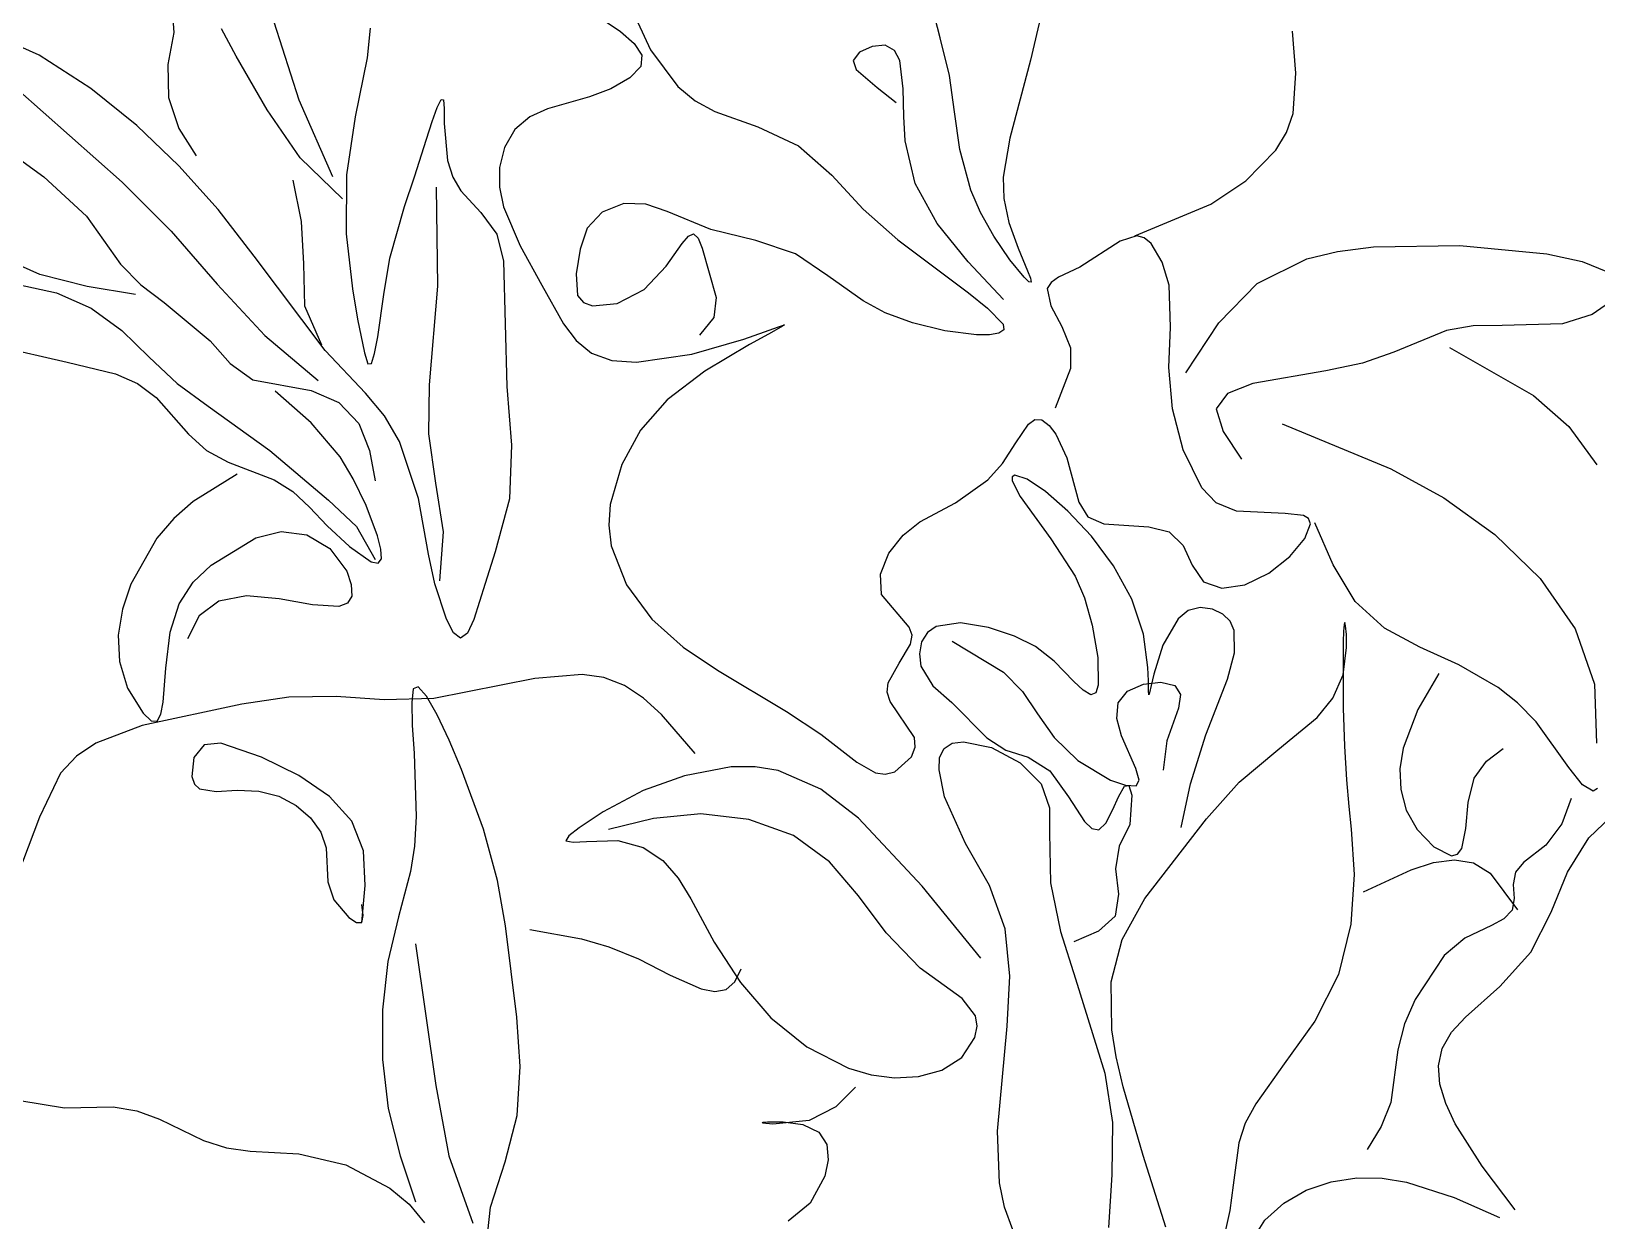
# Model space of a CAD drawing. Extents: x 1292 to 1769, y 219 to 688.
# Drawn here: x 1404.6 to 1512, y 467.3 to 549 of the extents above; entities that cross this region are included whole.
import ezdxf

# ---------------------------------------------------------------- set-up
doc = ezdxf.new("R2010")
doc.units = 0
doc.header["$LTSCALE"] = 0.9
doc.header["$MEASUREMENT"] = 0
doc.layers.add('3', color=3, linetype='CONTINUOUS')

msp = doc.modelspace()

# ---------------------------------------------------------------- linework, layer by layer
at = {"layer": '3'}
for p, q in [((1466.97, 548.51), (1465.59, 554.02)), ((1474.48, 552.59), (1473.18, 546.99)), ((1442.27, 550.8), (1445.03, 548.94)), ((1421.23, 549.62), (1422.95, 544.26)), ((1445.03, 548.94), (1445.98, 548.12)), ((1445.98, 548.12), (1446.49, 547.33)), ((1467.61, 545.94), (1466.97, 548.51)), ((1491.39, 546.08), (1491.16, 548.97)), ((1446.49, 547.33), (1446.42, 546.55)), ((1473.18, 546.99), (1471.75, 541.63)), ((1446.42, 546.55), (1445.67, 545.76)), ((1467.96, 543.43), (1467.61, 545.94)), ((1491.21, 543.32), (1491.39, 546.08)), ((1444.38, 545.02), (1442.9, 544.46)), ((1445.67, 545.76), (1444.38, 545.02)), ((1422.95, 544.26), (1425.26, 539)), ((1442.9, 544.46), (1440.03, 543.65)), ((1438.8, 543.09), (1437.79, 542.22)), ((1440.03, 543.65), (1438.8, 543.09)), ((1468.32, 540.84), (1467.96, 543.43)), ((1490.74, 542.02), (1491.21, 543.32)), ((1437.79, 542.22), (1437.08, 540.99)), ((1471.75, 541.63), (1471.29, 538.96)), ((1490.01, 540.81), (1490.74, 542.02)), ((1437.08, 540.99), (1436.73, 539.62)), ((1469.09, 538.05), (1468.32, 540.84)), ((1487.97, 538.7), (1490.01, 540.81)), ((1436.73, 539.62), (1436.72, 538.26)), ((1471.29, 538.96), (1471.34, 537.49)), ((1485.56, 537.09), (1487.97, 538.7)), ((1436.72, 538.26), (1437, 536.92)), ((1469.75, 536.53), (1469.09, 538.05)), ((1471.34, 537.49), (1471.68, 535.85)), ((1437, 536.92), (1438.15, 534.24)), ((1470.67, 534.91), (1469.75, 536.53)), ((1480.33, 534.92), (1485.56, 537.09)), ((1471.68, 535.85), (1472.32, 534.07)), ((1438.15, 534.24), (1439.64, 531.54)), ((1471.77, 533.29), (1470.67, 534.91)), ((1472.32, 534.07), (1472.97, 532.53)), ((1479.33, 534.55), (1476.56, 532.78)), ((1480.48, 534.93), (1479.33, 534.55)), ((1480.99, 534.78), (1480.48, 534.93)), ((1481.45, 534.4), (1480.99, 534.78)), ((1482.22, 533.12), (1481.45, 534.4)), ((1472.75, 532.08), (1471.77, 533.29)), ((1482.7, 531.54), (1482.22, 533.12)), ((1473.07, 531.78), (1472.75, 532.08)), ((1472.97, 532.53), (1473.17, 532.01)), ((1473.17, 532.01), (1473.22, 531.74)), ((1475.11, 532.09), (1474.59, 531.73)), ((1476.56, 532.78), (1475.11, 532.09)), ((1403.68, 531.58), (1406.31, 531.02)), ((1406.31, 531.02), (1408.7, 529.96)), ((1439.64, 531.54), (1441.12, 528.88)), ((1473.22, 531.74), (1473.07, 531.78)), ((1474.59, 531.73), (1474.32, 531.3)), ((1474.32, 531.3), (1474.57, 530.13)), ((1482.79, 528.66), (1482.7, 531.54)), ((1408.7, 529.96), (1410.8, 528.42)), ((1474.57, 530.13), (1475.32, 528.71)), ((1441.12, 528.88), (1441.98, 527.75)), ((1454.91, 528.33), (1455.87, 528.69)), ((1455.87, 528.69), (1456.3, 528.82)), ((1456.3, 528.82), (1456.05, 528.65)), ((1475.32, 528.71), (1475.92, 527.23)), ((1410.8, 528.42), (1412.69, 526.59)), ((1441.98, 527.75), (1443.05, 526.88)), ((1449.94, 526.8), (1453.51, 527.84)), ((1453.51, 527.84), (1454.91, 528.33)), ((1455.19, 528.18), (1453.9, 527.47)), ((1456.05, 528.65), (1455.19, 528.18)), ((1482.68, 525.9), (1482.79, 528.66)), ((1412.69, 526.59), (1414.6, 524.79)), ((1443.05, 526.88), (1444.44, 526.38)), ((1446.13, 526.26), (1449.94, 526.8)), ((1453.9, 527.47), (1450.82, 525.64)), ((1475.92, 527.23), (1475.93, 525.81)), ((1444.44, 526.38), (1446.13, 526.26)), ((1450.82, 525.64), (1448.24, 523.68)), ((1475.93, 525.81), (1474.86, 523.09)), ((1482.93, 523.06), (1482.68, 525.9)), ((1414.6, 524.79), (1416.72, 523.23)), ((1448.24, 523.68), (1446.41, 521.6)), ((1416.72, 523.23), (1420.96, 520.19)), ((1473.03, 522), (1473.48, 522.32)), ((1473.48, 522.32), (1473.96, 522.29)), ((1473.96, 522.29), (1474.45, 521.92)), ((1483.65, 520.25), (1482.93, 523.06)), ((1446.41, 521.6), (1445.12, 519.23)), ((1472.16, 520.72), (1473.03, 522)), ((1474.45, 521.92), (1474.91, 521.31)), ((1474.91, 521.31), (1475.67, 519.7)), ((1420.96, 520.19), (1424.99, 516.79)), ((1471.26, 519.3), (1472.16, 520.72)), ((1484.93, 517.62), (1483.65, 520.25)), ((1445.12, 519.23), (1444.32, 516.48)), ((1470.26, 518.18), (1471.26, 519.3)), ((1475.67, 519.7), (1476.5, 516.65)), ((1418.73, 518.57), (1415.71, 516.69)), ((1468.03, 516.61), (1470.26, 518.18)), ((1485.93, 516.6), (1484.93, 517.62)), ((1415.71, 516.69), (1414.38, 515.52)), ((1424.99, 516.79), (1426.9, 514.97)), ((1444.32, 516.48), (1444.23, 515.06)), ((1465.58, 515.29), (1468.03, 516.61)), ((1476.5, 516.65), (1477.12, 515.63)), ((1487.32, 516.02), (1485.93, 516.6)), ((1490.67, 515.87), (1487.32, 516.02)), ((1491.91, 515.73), (1490.67, 515.87)), ((1414.38, 515.52), (1413.21, 514.17)), ((1426.9, 514.97), (1428.2, 512.71)), ((1444.23, 515.06), (1444.4, 513.65)), ((1464.43, 514.38), (1465.58, 515.29)), ((1477.12, 515.63), (1478.22, 515.15)), ((1478.22, 515.15), (1481.3, 514.96)), ((1481.3, 514.96), (1482.7, 514.61)), ((1492.27, 515.52), (1491.91, 515.73)), ((1492.01, 514.15), (1492.39, 515.17)), ((1492.39, 515.17), (1492.27, 515.52)), ((1413.21, 514.17), (1411.43, 511.03)), ((1416.93, 512.32), (1420.01, 514.19)), ((1420.01, 514.19), (1421.74, 514.63)), ((1421.74, 514.63), (1423.5, 514.4)), ((1423.5, 514.4), (1425.08, 513.47)), ((1444.4, 513.65), (1445.45, 510.97)), ((1463.46, 513.14), (1464.43, 514.38)), ((1482.7, 514.61), (1483.65, 513.67)), ((1483.65, 513.67), (1484.27, 512.32)), ((1490.98, 512.93), (1492.01, 514.15)), ((1425.08, 513.47), (1426.24, 511.91)), ((1462.88, 511.71), (1463.46, 513.14)), ((1489.53, 511.78), (1490.98, 512.93)), ((1415.69, 511.16), (1416.93, 512.32)), ((1426.24, 511.91), (1426.55, 510.99)), ((1462.96, 510.31), (1462.88, 511.71)), ((1484.27, 512.32), (1485.05, 511.19)), ((1487.9, 510.97), (1489.53, 511.78)), ((1411.43, 511.03), (1410.85, 509.31)), ((1414.73, 509.68), (1415.69, 511.16)), ((1426.55, 510.99), (1426.59, 510.2)), ((1445.45, 510.97), (1447.19, 508.62)), ((1485.05, 511.19), (1486.32, 510.75)), ((1486.32, 510.75), (1487.9, 510.97)), ((1414.11, 507.73), (1414.73, 509.68)), ((1417.47, 509.85), (1416.11, 508.85)), ((1419.35, 510.23), (1417.47, 509.85)), ((1421.61, 510.02), (1419.35, 510.23)), ((1423.89, 509.6), (1421.61, 510.02)), ((1425.71, 509.49), (1423.89, 509.6)), ((1426.3, 509.71), (1425.71, 509.49)), ((1426.59, 510.2), (1426.3, 509.71)), ((1464.86, 508.07), (1462.96, 510.31)), ((1410.85, 509.31), (1410.56, 507.53)), ((1416.11, 508.85), (1415.3, 507.27)), ((1447.19, 508.62), (1449.34, 506.7)), ((1410.56, 507.53), (1410.65, 505.71)), ((1413.83, 505.26), (1414.11, 507.73)), ((1465.05, 507.51), (1464.86, 508.07)), ((1464.94, 506.9), (1465.05, 507.51)), ((1449.34, 506.7), (1451.7, 505.11)), ((1464.16, 505.59), (1464.94, 506.9)), ((1410.65, 505.71), (1411.2, 503.89)), ((1413.65, 502.93), (1413.83, 505.26)), ((1451.7, 505.11), (1456.43, 502.29)), ((1463.41, 504.25), (1464.16, 505.59)), ((1431.14, 503.98), (1430.81, 503.83)), ((1431.71, 503.33), (1431.14, 503.98)), ((1439.15, 504.55), (1432.22, 503.17)), ((1442.4, 504.82), (1439.15, 504.55)), ((1443.9, 504.61), (1442.4, 504.82)), ((1445.31, 504.07), (1443.9, 504.61)), ((1446.61, 503.2), (1445.31, 504.07)), ((1463.33, 503.6), (1463.41, 504.25)), ((1501.2, 504.89), (1499.76, 502.41)), ((1411.2, 503.89), (1412.26, 502.16)), ((1413.49, 502.09), (1413.65, 502.93)), ((1422.27, 503.27), (1419.03, 502.79)), ((1425.51, 503.3), (1422.27, 503.27)), ((1428.81, 503.08), (1425.51, 503.3)), ((1432.22, 503.17), (1428.81, 503.08)), ((1430.81, 503.83), (1430.7, 502.89)), ((1432.44, 502.05), (1431.71, 503.33)), ((1447.84, 502.07), (1446.61, 503.2)), ((1463.54, 502.97), (1463.33, 503.6)), ((1465.22, 500.5), (1463.54, 502.97)), ((1419.03, 502.79), (1412.2, 501.31)), ((1412.26, 502.16), (1412.82, 501.63)), ((1413.23, 501.62), (1413.49, 502.09)), ((1430.7, 502.89), (1430.74, 501.35)), ((1433.27, 500.32), (1432.44, 502.05)), ((1450.17, 499.41), (1447.84, 502.07)), ((1456.43, 502.29), (1458.79, 500.72)), ((1499.76, 502.41), (1498.75, 499.77)), ((1412.2, 501.31), (1409.01, 500.11)), ((1412.82, 501.63), (1413.23, 501.62)), ((1430.74, 501.35), (1430.86, 499.41)), ((1409.01, 500.11), (1407.68, 499.21)), ((1416.46, 499.99), (1415.74, 499.13)), ((1417.59, 500.1), (1416.46, 499.99)), ((1420.38, 499.15), (1417.59, 500.1)), ((1434.12, 498.31), (1433.27, 500.32)), ((1458.79, 500.72), (1461.25, 498.81)), ((1465, 499.16), (1465.27, 499.83)), ((1465.27, 499.83), (1465.22, 500.5)), ((1498.75, 499.77), (1498.54, 498.35)), ((1504.48, 498.88), (1505.62, 499.74)), ((1407.68, 499.21), (1406.6, 498.04)), ((1415.74, 499.13), (1415.6, 497.83)), ((1422.95, 497.89), (1420.38, 499.15)), ((1430.86, 499.41), (1431.01, 495.07)), ((1461.25, 498.81), (1462.53, 498.08)), ((1463.86, 498.14), (1465, 499.16)), ((1503.63, 497.71), (1504.48, 498.88)), ((1406.6, 498.04), (1405.15, 495.04)), ((1415.6, 497.83), (1415.78, 497.3)), ((1425.06, 496.45), (1422.95, 497.89)), ((1435.62, 494.21), (1434.12, 498.31)), ((1449.42, 497.87), (1446.6, 496.87)), ((1452.63, 498.48), (1449.42, 497.87)), ((1454.27, 498.49), (1452.63, 498.48)), ((1455.85, 498.24), (1454.27, 498.49)), ((1458.78, 496.94), (1455.85, 498.24)), ((1462.53, 498.08), (1463.19, 497.98)), ((1463.19, 497.98), (1463.86, 498.14)), ((1498.54, 498.35), (1498.6, 496.92)), ((1503.23, 496.04), (1503.63, 497.71)), ((1415.78, 497.3), (1416.14, 496.98)), ((1416.14, 496.98), (1417.27, 496.8)), ((1417.27, 496.8), (1418.72, 496.88)), ((1418.72, 496.88), (1420.21, 496.82)), ((1420.21, 496.82), (1421.58, 496.46)), ((1421.58, 496.46), (1422.78, 495.83)), ((1426.58, 494.75), (1425.06, 496.45)), ((1446.6, 496.87), (1443.84, 495.39)), ((1461.37, 494.97), (1458.78, 496.94)), ((1498.6, 496.92), (1498.97, 495.51)), ((1422.78, 495.83), (1423.76, 494.99)), ((1443.84, 495.39), (1442.19, 494.3)), ((1498.97, 495.51), (1499.72, 494.18)), ((1503.05, 494.26), (1503.23, 496.04)), ((1405.15, 495.04), (1403.98, 491.94)), ((1423.76, 494.99), (1424.46, 494)), ((1427.39, 492.72), (1426.58, 494.75)), ((1431.01, 495.07), (1430.9, 493.05)), ((1442.19, 494.3), (1441.48, 493.75)), ((1447.31, 494.94), (1444.22, 494.19)), ((1450.55, 495.25), (1447.31, 494.94)), ((1453.85, 494.86), (1450.55, 495.25)), ((1456.9, 493.77), (1453.85, 494.86)), ((1465.73, 490.3), (1461.37, 494.97)), ((1424.46, 494), (1424.83, 492.92)), ((1436.58, 490.69), (1435.62, 494.21)), ((1441.48, 493.75), (1441.29, 493.4)), ((1441.29, 493.4), (1441.78, 493.31)), ((1441.78, 493.31), (1442.71, 493.37)), ((1442.71, 493.37), (1444.86, 493.42)), ((1444.86, 493.42), (1446.59, 492.95)), ((1459.38, 491.97), (1456.9, 493.77)), ((1499.72, 494.18), (1500.87, 493)), ((1502.78, 492.87), (1503.05, 494.26)), ((1424.83, 492.92), (1424.94, 490.6)), ((1427.51, 490.35), (1427.39, 492.72)), ((1430.9, 493.05), (1430.62, 491.29)), ((1446.59, 492.95), (1447.94, 492.05)), ((1500.87, 493), (1502.08, 492.37)), ((1502.08, 492.37), (1502.5, 492.48)), ((1502.5, 492.48), (1502.78, 492.87)), ((1430.62, 491.29), (1429.79, 488.2)), ((1447.94, 492.05), (1448.99, 490.84)), ((1461.36, 489.64), (1459.38, 491.97)), ((1424.94, 490.6), (1425.35, 489.35)), ((1427.28, 487.81), (1427.51, 490.35)), ((1437.14, 487.58), (1436.58, 490.69)), ((1448.99, 490.84), (1449.86, 489.43)), ((1469.76, 485.35), (1465.73, 490.3)), ((1425.35, 489.35), (1426.38, 488.14)), ((1427.36, 488.29), (1427.28, 489.03)), ((1449.86, 489.43), (1451.47, 486.44)), ((1463.28, 487.09), (1461.36, 489.64)), ((1426.38, 488.14), (1426.92, 487.79)), ((1427.28, 487.81), (1427.36, 488.29)), ((1429.79, 488.2), (1429.07, 485.12)), ((1426.92, 487.79), (1427.28, 487.81)), ((1437.92, 481.31), (1437.14, 487.58)), ((1465.61, 484.67), (1463.28, 487.09)), ((1430.96, 486.33), (1432.36, 476.61)), ((1451.47, 486.44), (1453.27, 483.68)), ((1429.07, 485.12), (1428.69, 481.81)), ((1468.49, 482.59), (1465.61, 484.67)), ((1453.27, 483.68), (1455.36, 481.26)), ((1469.41, 481.4), (1468.49, 482.59)), ((1428.69, 481.81), (1428.69, 478.41)), ((1469.52, 480.68), (1469.41, 481.4)), ((1438.14, 477.92), (1437.92, 481.31)), ((1455.36, 481.26), (1457.82, 479.26)), ((1469.36, 479.9), (1469.52, 480.68)), ((1457.82, 479.26), (1460.68, 477.8)), ((1468.46, 478.53), (1469.36, 479.9)), ((1428.69, 478.41), (1429.09, 475.03)), ((1467.09, 477.66), (1468.46, 478.53)), ((1437.95, 474.56), (1438.14, 477.92)), ((1460.68, 477.8), (1462.24, 477.34)), ((1462.24, 477.34), (1463.85, 477.14)), ((1463.85, 477.14), (1465.49, 477.23)), ((1465.49, 477.23), (1467.09, 477.66)), ((1432.36, 476.61), (1433.26, 471.78)), ((1403.79, 475.58), (1406.86, 475.08)), ((1406.86, 475.08), (1410.2, 475.16)), ((1410.2, 475.16), (1411.83, 474.88)), ((1429.09, 475.03), (1429.9, 471.79)), ((1411.83, 474.88), (1413.38, 474.3)), ((1413.38, 474.3), (1416.42, 472.85)), ((1437.11, 471.38), (1437.95, 474.56)), ((1416.42, 472.85), (1417.98, 472.33)), ((1417.98, 472.33), (1419.62, 472.1)), ((1419.62, 472.1), (1422.95, 471.92)), ((1422.95, 471.92), (1426.18, 471.17)), ((1429.9, 471.79), (1430.96, 468.64)), ((1433.26, 471.78), (1434.89, 467.17)), ((1426.18, 471.17), (1429.21, 469.57)), ((1436.1, 468.26), (1437.11, 471.38)), ((1429.21, 469.57), (1430.53, 468.47)), ((1430.53, 468.47), (1431.59, 467.2)), ((1435.92, 466.58), (1436.1, 468.26))]:
    msp.add_line(p, q, dxfattribs=at)
at = {"layer": '3', "extrusion": (0, 0, -1)}
for p, q in [((1414.21, 551.06), (1414.37, 548.89)), ((1445.78, 550.5), (1447.09, 547.69)), ((1418.65, 547.26), (1417.65, 549.14)), ((1427.84, 549.18), (1427.64, 547.14)), ((1405.12, 547.32), (1401.32, 549.03)), ((1414.37, 548.89), (1413.95, 546.69)), ((1408.67, 545.03), (1405.12, 547.32)), ((1420.79, 543.58), (1418.65, 547.26)), ((1427.64, 547.14), (1426.83, 543.09)), ((1447.09, 547.69), (1448.96, 545.17)), ((1461.44, 547.54), (1461, 546.97)), ((1461, 546.97), (1461.21, 546.34)), ((1462.31, 547.93), (1461.44, 547.54)), ((1463.21, 548), (1462.31, 547.93)), ((1463.84, 547.65), (1463.21, 548)), ((1464.21, 546.96), (1463.84, 547.65)), ((1464.44, 545.02), (1464.21, 546.96)), ((1413.95, 546.69), (1414, 544.43)), ((1461.21, 546.34), (1462.66, 545.1)), ((1403.59, 545.01), (1410.82, 538.61)), ((1411.84, 542.5), (1408.67, 545.03)), ((1448.96, 545.17), (1450.15, 544.19)), ((1462.66, 545.1), (1463.96, 544.07)), ((1464.48, 543.11), (1464.44, 545.02)), ((1414, 544.43), (1414.71, 542.3)), ((1432.11, 542.78), (1432.46, 543.74)), ((1432.46, 543.74), (1432.73, 544.29)), ((1432.73, 544.29), (1432.88, 544.27)), ((1432.88, 544.27), (1432.92, 543.66)), ((1450.15, 544.19), (1451.5, 543.46)), ((1423.04, 540.29), (1420.79, 543.58)), ((1426.83, 543.09), (1426.22, 539.12)), ((1431.71, 541.56), (1432.11, 542.78)), ((1432.92, 543.66), (1432.93, 542.64)), ((1451.5, 543.46), (1454.46, 542.4)), ((1464.57, 541.44), (1464.48, 543.11)), ((1414.72, 539.73), (1411.84, 542.5)), ((1414.71, 542.3), (1415.9, 540.42)), ((1432.93, 542.64), (1433.16, 540.09)), ((1454.46, 542.4), (1457.26, 541.11)), ((1402.11, 541.38), (1405.44, 538.98)), ((1430.89, 538.97), (1431.71, 541.56)), ((1457.26, 541.11), (1459.55, 539.08)), ((1465.25, 538.52), (1464.57, 541.44)), ((1417.41, 536.73), (1414.72, 539.73)), ((1425.96, 537.47), (1423.04, 540.29)), ((1433.16, 540.09), (1433.52, 538.95)), ((1405.44, 538.98), (1408.38, 536.28)), ((1410.82, 538.61), (1414.2, 535.24)), ((1422.55, 538.75), (1423.11, 535.9)), ((1426.22, 539.12), (1426.21, 535.07)), ((1430.2, 536.94), (1430.89, 538.97)), ((1433.52, 538.95), (1434.08, 538.02)), ((1459.55, 539.08), (1461.7, 536.75)), ((1466.77, 535.78), (1465.25, 538.52)), ((1432.38, 538.26), (1432.48, 531.48)), ((1434.08, 538.02), (1435.44, 536.52)), ((1408.38, 536.28), (1410.71, 532.97)), ((1419.89, 533.53), (1417.41, 536.73)), ((1429.19, 533.4), (1430.2, 536.94)), ((1435.44, 536.52), (1436.54, 535.03)), ((1443.78, 536.56), (1442.74, 535.46)), ((1445.26, 537.15), (1443.78, 536.56)), ((1446.78, 537.11), (1445.26, 537.15)), ((1448.24, 536.6), (1446.78, 537.11)), ((1451.23, 535.36), (1448.24, 536.6)), ((1461.7, 536.75), (1464.06, 534.65)), ((1414.2, 535.24), (1417.34, 531.6)), ((1423.11, 535.9), (1423.28, 533)), ((1442.74, 535.46), (1442.27, 534)), ((1454.33, 534.61), (1451.23, 535.36)), ((1468.9, 533.15), (1466.77, 535.78)), ((1426.21, 535.07), (1426.63, 531.28)), ((1436.54, 535.03), (1437.01, 533.19)), ((1448.16, 532.84), (1449.27, 534.41)), ((1449.27, 534.41), (1449.69, 534.91)), ((1449.69, 534.91), (1450.05, 535.06)), ((1450.05, 535.06), (1450.36, 534.77)), ((1450.36, 534.77), (1450.63, 534.07)), ((1450.63, 534.07), (1451.59, 530.7)), ((1457.04, 533.68), (1454.33, 534.61)), ((1464.06, 534.65), (1468.92, 531.02)), ((1494.26, 533.85), (1496.73, 534.17)), ((1496.73, 534.17), (1502.66, 534.27)), ((1502.66, 534.27), (1508.63, 533.69)), ((1405.18, 532.28), (1402.13, 533.64)), ((1424.75, 527.06), (1419.89, 533.53)), ((1423.28, 533), (1423.35, 530.12)), ((1428.78, 530.89), (1429.19, 533.4)), ((1437.01, 533.19), (1437.22, 524.59)), ((1442.27, 534), (1442, 532.32)), ((1459.27, 532.18), (1457.04, 533.68)), ((1471.33, 530.56), (1468.9, 533.15)), ((1488.73, 531.65), (1492.14, 533.34)), ((1492.14, 533.34), (1494.26, 533.85)), ((1508.63, 533.69), (1511.05, 533.16)), ((1511.05, 533.16), (1512.79, 532.46)), ((1408.42, 531.45), (1405.18, 532.28)), ((1410.71, 532.97), (1412.1, 531.56)), ((1442, 532.32), (1442.09, 530.82)), ((1446.65, 531.24), (1448.16, 532.84)), ((1461.69, 530.46), (1459.27, 532.18)), ((1411.75, 530.89), (1408.42, 531.45)), ((1412.1, 531.56), (1413.7, 530.34)), ((1417.34, 531.6), (1420.61, 528.08)), ((1426.63, 531.28), (1426.99, 529.21)), ((1428.37, 527.99), (1428.78, 530.89)), ((1432.48, 531.48), (1431.91, 524.7)), ((1444.81, 530.29), (1446.65, 531.24)), ((1468.92, 531.02), (1470.22, 529.97)), ((1486.1, 528.96), (1488.73, 531.65)), ((1413.7, 530.34), (1416.86, 527.73)), ((1423.35, 530.12), (1424.52, 527.45)), ((1442.09, 530.82), (1442.49, 530.36)), ((1442.49, 530.36), (1443.12, 530.13)), ((1443.12, 530.13), (1444.81, 530.29)), ((1451.59, 530.7), (1451.43, 529.32)), ((1463.21, 529.65), (1461.69, 530.46)), ((1470.22, 529.97), (1471.31, 528.87)), ((1513.29, 530.61), (1511.73, 529.52)), ((1426.99, 529.21), (1427.45, 526.89)), ((1451.43, 529.32), (1450.45, 528.1)), ((1465.07, 528.95), (1463.21, 529.65)), ((1467.3, 528.4), (1465.07, 528.95)), ((1471.31, 528.87), (1471.35, 528.48)), ((1483.84, 525.52), (1486.1, 528.96)), ((1503.57, 528.76), (1501.73, 528.43)), ((1505.56, 528.77), (1503.57, 528.76)), ((1509.7, 528.88), (1505.56, 528.77)), ((1511.73, 529.52), (1509.7, 528.88)), ((1400.44, 527.78), (1407.04, 526.25)), ((1416.86, 527.73), (1418.23, 526.16)), ((1420.61, 528.08), (1424.27, 525)), ((1428.15, 526.84), (1428.37, 527.99)), ((1469.47, 528.13), (1467.3, 528.4)), ((1470.36, 528.13), (1469.47, 528.13)), ((1471.01, 528.24), (1470.36, 528.13)), ((1471.35, 528.48), (1471.01, 528.24)), ((1501.73, 528.43), (1498.11, 526.94)), ((1427.53, 524.12), (1424.75, 527.06)), ((1427.45, 526.89), (1427.7, 526.14)), ((1427.93, 526.16), (1428.15, 526.84)), ((1498.11, 526.94), (1495.96, 526.19)), ((1501.94, 527.26), (1507.7, 523.97)), ((1407.04, 526.25), (1410.37, 525.45)), ((1418.23, 526.16), (1419.79, 525.04)), ((1427.7, 526.14), (1427.93, 526.16)), ((1493.44, 525.67), (1488.45, 524.79)), ((1495.96, 526.19), (1493.44, 525.67)), ((1410.37, 525.45), (1411.87, 524.79)), ((1411.87, 524.79), (1413.17, 523.84)), ((1419.79, 525.04), (1423.8, 524.32)), ((1431.91, 524.7), (1431.85, 521.33)), ((1437.22, 524.59), (1437.56, 520.55)), ((1488.45, 524.79), (1486.71, 524.11)), ((1413.17, 523.84), (1415.37, 521.31)), ((1423.79, 522.1), (1421.33, 524.26)), ((1423.8, 524.32), (1425.7, 523.48)), ((1425.7, 523.48), (1427.07, 522.05)), ((1428.83, 522.57), (1427.53, 524.12)), ((1486.71, 524.11), (1485.93, 523.05)), ((1507.7, 523.97), (1510.14, 521.85)), ((1429.87, 520.82), (1428.83, 522.57)), ((1485.93, 523.05), (1486.4, 521.49)), ((1415.37, 521.31), (1416.61, 520.19)), ((1425.78, 519.75), (1423.79, 522.1)), ((1427.07, 522.05), (1427.81, 520.19)), ((1431.85, 521.33), (1432.34, 517.96)), ((1486.4, 521.49), (1487.67, 519.6)), ((1490.45, 522.03), (1497.92, 518.93)), ((1510.14, 521.85), (1512.06, 519.22)), ((1416.61, 520.19), (1418.11, 519.4)), ((1427.81, 520.19), (1428.2, 518.12)), ((1431.17, 516.9), (1429.87, 520.82)), ((1437.56, 520.55), (1437.41, 516.87)), ((1418.11, 519.4), (1421.25, 518.17)), ((1426.68, 518.26), (1425.78, 519.75)), ((1421.25, 518.17), (1422.55, 517.37)), ((1427.57, 516.41), (1426.68, 518.26)), ((1432.34, 517.96), (1432.85, 514.61)), ((1471.92, 518.39), (1471.91, 518.11)), ((1471.91, 518.11), (1472.46, 517.03)), ((1472.11, 518.49), (1471.92, 518.39)), ((1472.94, 518.22), (1472.11, 518.49)), ((1474.21, 517.37), (1472.94, 518.22)), ((1497.92, 518.93), (1501.55, 516.94)), ((1422.55, 517.37), (1423.68, 516.31)), ((1431.86, 513.09), (1431.17, 516.9)), ((1437.41, 516.87), (1436.44, 513.24)), ((1472.46, 517.03), (1474.57, 514.13)), ((1475.74, 516.04), (1474.21, 517.37)), ((1501.55, 516.94), (1505.05, 514.43)), ((1423.68, 516.31), (1424.89, 515.03)), ((1428.36, 514.33), (1427.57, 516.41)), ((1477.36, 514.31), (1475.74, 516.04)), ((1424.89, 515.03), (1426.42, 513.61)), ((1493.95, 512.34), (1492.69, 515.24)), ((1428.59, 513.43), (1428.36, 514.33)), ((1432.85, 514.61), (1432.62, 511.24)), ((1474.57, 514.13), (1476.24, 511.57)), ((1478.88, 512.27), (1477.36, 514.31)), ((1505.05, 514.43), (1508.17, 511.41)), ((1426.42, 513.61), (1427.92, 512.56)), ((1428.41, 512.46), (1428.63, 512.77)), ((1428.63, 512.77), (1428.59, 513.43)), ((1432.29, 511.05), (1431.86, 513.09)), ((1436.44, 513.24), (1435.74, 511.06)), ((1427.92, 512.56), (1428.41, 512.46)), ((1476.24, 511.57), (1476.88, 510.08)), ((1480.13, 510), (1478.88, 512.27)), ((1495.47, 509.82), (1493.95, 512.34)), ((1433.09, 508.62), (1432.29, 511.05)), ((1435.74, 511.06), (1434.96, 508.59)), ((1508.17, 511.41), (1510.56, 507.96)), ((1476.88, 510.08), (1477.41, 508.21)), ((1480.93, 507.59), (1480.13, 510)), ((1484.83, 509.42), (1484, 509.21)), ((1485.67, 509.3), (1484.83, 509.42)), ((1497.47, 508.01), (1495.47, 509.82)), ((1433.57, 507.69), (1433.09, 508.62)), ((1434.96, 508.59), (1434.53, 507.66)), ((1468.38, 508.36), (1466.71, 508.12)), ((1470.29, 508.05), (1468.38, 508.36)), ((1483.31, 508.64), (1482.27, 506.84)), ((1484, 509.21), (1483.31, 508.64)), ((1486.39, 508.96), (1485.67, 509.3)), ((1486.88, 508.47), (1486.39, 508.96)), ((1487.15, 507.85), (1486.88, 508.47)), ((1494.75, 508.39), (1494.71, 508.25)), ((1494.8, 508.17), (1494.75, 508.39)), ((1434.06, 507.31), (1433.57, 507.69)), ((1434.53, 507.66), (1434.06, 507.31)), ((1466.1, 507.71), (1465.7, 507.06)), ((1466.71, 508.12), (1466.1, 507.71)), ((1472.07, 507.46), (1470.29, 508.05)), ((1473.51, 506.75), (1472.07, 507.46)), ((1477.41, 508.21), (1477.79, 505.98)), ((1481.23, 505.29), (1480.93, 507.59)), ((1487.18, 506.31), (1487.15, 507.85)), ((1494.67, 507.79), (1494.65, 507.07)), ((1494.71, 508.25), (1494.67, 507.79)), ((1494.86, 507.57), (1494.8, 508.17)), ((1494.88, 506.68), (1494.86, 507.57)), ((1499.9, 506.7), (1497.47, 508.01)), ((1510.56, 507.96), (1511.9, 504.16)), ((1465.7, 507.06), (1465.55, 506.23)), ((1465.55, 506.23), (1465.64, 505.4)), ((1467.8, 507.11), (1471.32, 504.99)), ((1474.8, 505.74), (1473.51, 506.75)), ((1482.27, 506.84), (1481.65, 504.85)), ((1486.71, 504.5), (1487.18, 506.31)), ((1494.65, 507.07), (1494.63, 505.02)), ((1494.64, 504.79), (1494.88, 506.68)), ((1502.57, 505.49), (1499.9, 506.7)), ((1465.64, 505.4), (1466.48, 504.05)), ((1476.16, 504.34), (1474.8, 505.74)), ((1477.79, 505.98), (1477.83, 504.1)), ((1481.27, 504.38), (1481.23, 505.29)), ((1505.29, 503.92), (1502.57, 505.49)), ((1466.48, 504.05), (1467.77, 502.91)), ((1471.32, 504.99), (1472.62, 503.66)), ((1476.8, 503.74), (1476.16, 504.34)), ((1477.83, 504.1), (1477.66, 503.56)), ((1479.84, 503.67), (1480.94, 504.16)), ((1480.94, 504.16), (1482.13, 504.3)), ((1481.28, 503.73), (1481.27, 504.38)), ((1481.46, 504.07), (1481.35, 503.56)), ((1481.65, 504.85), (1481.46, 504.07)), ((1482.13, 504.3), (1483.08, 504.06)), ((1483.08, 504.06), (1483.47, 503.44)), ((1485.22, 500.68), (1486.71, 504.5)), ((1493.93, 503.2), (1494.64, 504.79)), ((1494.63, 505.02), (1494.65, 502.5)), ((1511.9, 504.16), (1512.03, 500.11)), ((1467.77, 502.91), (1470.18, 500.48)), ((1472.62, 503.66), (1473.66, 502.12)), ((1477.31, 503.43), (1476.8, 503.74)), ((1477.66, 503.56), (1477.31, 503.43)), ((1479.19, 502.87), (1479.84, 503.67)), ((1481.3, 503.43), (1481.28, 503.73)), ((1481.35, 503.56), (1481.3, 503.43)), ((1483.47, 503.44), (1483.34, 502.5)), ((1492.86, 501.88), (1493.93, 503.2)), ((1506.61, 502.87), (1505.29, 503.92)), ((1473.66, 502.12), (1474.81, 500.49)), ((1479.11, 501.8), (1479.19, 502.87)), ((1483.34, 502.5), (1482.54, 500.27)), ((1490.16, 499.66), (1492.86, 501.88)), ((1494.65, 502.5), (1494.73, 499.9)), ((1507.88, 501.58), (1506.61, 502.87)), ((1479.43, 500.62), (1479.11, 501.8)), ((1510.13, 498.44), (1507.88, 501.58)), ((1466.94, 499.12), (1467.24, 499.75)), ((1467.24, 499.75), (1467.8, 500.1)), ((1467.8, 500.1), (1468.58, 500.21)), ((1468.58, 500.21), (1470.51, 499.8)), ((1470.18, 500.48), (1471.48, 499.63)), ((1470.51, 499.8), (1472.47, 498.76)), ((1474.81, 500.49), (1476.43, 498.91)), ((1480.41, 498.38), (1479.43, 500.62)), ((1482.54, 500.27), (1482.29, 498.26)), ((1484.17, 497.32), (1485.22, 500.68)), ((1494.73, 499.9), (1494.86, 497.6)), ((1466.91, 498.27), (1466.94, 499.12)), ((1471.48, 499.63), (1473.01, 499.15)), ((1472.47, 498.76), (1473.92, 497.31)), ((1473.01, 499.15), (1474.51, 498.2)), ((1476.43, 498.91), (1478.68, 497.58)), ((1487.51, 497.44), (1490.16, 499.66)), ((1467.28, 496.43), (1466.91, 498.27)), ((1474.51, 498.2), (1475.78, 496.43)), ((1478.68, 497.58), (1479.71, 497.22)), ((1480.64, 497.58), (1480.41, 498.38)), ((1480.43, 497.19), (1480.64, 497.58)), ((1494.86, 497.6), (1495.03, 495.77)), ((1511.06, 497.24), (1510.13, 498.44)), ((1473.92, 497.31), (1474.48, 495.68)), ((1478.81, 495.51), (1479.24, 496.47)), ((1479.24, 496.47), (1479.62, 497.16)), ((1479.62, 497.16), (1479.93, 497.21)), ((1479.71, 497.22), (1480.43, 497.19)), ((1479.93, 497.21), (1480.13, 496.54)), ((1480.13, 496.54), (1479.99, 494.52)), ((1483.52, 494.33), (1484.17, 497.32)), ((1485.26, 494.91), (1487.51, 497.44)), ((1511.81, 496.81), (1511.06, 497.24)), ((1512.11, 496.99), (1511.81, 496.81)), ((1468.71, 493.22), (1467.28, 496.43)), ((1474.48, 495.68), (1474.48, 493.96)), ((1475.78, 496.43), (1476.88, 494.74)), ((1478.34, 494.62), (1478.81, 495.51)), ((1495.03, 495.77), (1495.2, 494.21)), ((1510.28, 496.3), (1509.66, 494.57)), ((1511.51, 493.6), (1513.5, 495.5)), ((1476.88, 494.74), (1477.38, 494.25)), ((1477.87, 494.17), (1478.34, 494.62)), ((1479.99, 494.52), (1479.26, 493.04)), ((1481.02, 489.44), (1485.26, 494.91)), ((1509.66, 494.57), (1508.55, 493.11)), ((1474.48, 493.96), (1474.55, 490.53)), ((1477.38, 494.25), (1477.87, 494.17)), ((1495.2, 494.21), (1495.39, 491.1)), ((1510.05, 491.26), (1511.51, 493.6)), ((1470.36, 490.33), (1468.71, 493.22)), ((1479.26, 493.04), (1479.02, 491.49)), ((1508.55, 493.11), (1507.01, 491.93)), ((1479.02, 491.49), (1479.22, 489.75)), ((1495.39, 491.1), (1495.17, 487.68)), ((1496.04, 489.91), (1499.31, 491.41)), ((1499.31, 491.41), (1500.85, 491.91)), ((1500.85, 491.91), (1502.29, 492.11)), ((1502.29, 492.11), (1503.59, 491.9)), ((1503.59, 491.9), (1504.72, 491.19)), ((1504.72, 491.19), (1506.6, 488.68)), ((1506.47, 491.25), (1506.32, 490.4)), ((1507.01, 491.93), (1506.47, 491.25)), ((1508.92, 488.52), (1510.05, 491.26)), ((1471.45, 487.36), (1470.36, 490.33)), ((1474.55, 490.53), (1475.23, 487.19)), ((1506.32, 490.4), (1506.39, 489.45)), ((1479.22, 489.75), (1479, 488.24)), ((1479.46, 486.64), (1481.02, 489.44)), ((1506.39, 489.45), (1506.24, 488.64)), ((1479, 488.24), (1477.84, 487.21)), ((1505.67, 488.05), (1504.82, 487.6)), ((1506.24, 488.64), (1505.67, 488.05)), ((1507.53, 485.77), (1508.92, 488.52)), ((1438.82, 487.31), (1442.35, 486.67)), ((1471.77, 484.12), (1471.45, 487.36)), ((1475.23, 487.19), (1476.26, 483.93)), ((1477.84, 487.21), (1476.15, 486.47)), ((1495.17, 487.68), (1494.33, 484.24)), ((1504.82, 487.6), (1502.99, 486.72)), ((1442.35, 486.67), (1444.23, 486.12)), ((1444.23, 486.12), (1446.26, 485.3)), ((1478.72, 483.72), (1479.46, 486.64)), ((1502.99, 486.72), (1501.58, 485.53)), ((1505.39, 483.4), (1507.53, 485.77)), ((1446.26, 485.3), (1448.45, 484.18)), ((1501.58, 485.53), (1499.58, 482.51)), ((1448.45, 484.18), (1450.57, 483.25)), ((1452.28, 483.2), (1452.88, 483.72)), ((1452.88, 483.72), (1453.31, 484.61)), ((1471.58, 480.69), (1471.77, 484.12)), ((1476.26, 483.93), (1478.28, 477.46)), ((1478.76, 480.44), (1478.72, 483.72)), ((1494.33, 484.24), (1492.7, 481.03)), ((1450.57, 483.25), (1451.5, 483.07)), ((1451.5, 483.07), (1452.28, 483.2)), ((1499.58, 482.51), (1498.85, 480.84)), ((1503.03, 481.31), (1505.39, 483.4)), ((1470.91, 473.48), (1471.58, 480.69)), ((1479.06, 478.58), (1478.76, 480.44)), ((1492.7, 481.03), (1490.59, 478.11)), ((1498.85, 480.84), (1498.4, 479.07)), ((1502.08, 480.27), (1503.03, 481.31)), ((1501.44, 479.16), (1502.08, 480.27)), ((1479.53, 476.53), (1479.06, 478.58)), ((1498.4, 479.07), (1497.91, 475.45)), ((1501.18, 477.97), (1501.44, 479.16)), ((1478.28, 477.46), (1478.8, 474.08)), ((1490.59, 478.11), (1488.64, 475.36)), ((1501.28, 476.71), (1501.18, 477.97)), ((1461.16, 476.51), (1459.81, 475.16)), ((1480.92, 471.82), (1479.53, 476.53)), ((1501.68, 475.37), (1501.28, 476.71)), ((1459.81, 475.16), (1457.99, 474.21)), ((1488.64, 475.36), (1487.92, 474.02)), ((1497.91, 475.45), (1497.25, 473.79)), ((1502.33, 473.98), (1501.68, 475.37)), ((1454.79, 474.04), (1454.83, 474.09)), ((1455.49, 473.97), (1454.79, 474.04)), ((1454.83, 474.09), (1455.12, 474.13)), ((1455.12, 474.13), (1456.2, 474.13)), ((1457.99, 474.21), (1455.49, 473.97)), ((1456.2, 474.13), (1457.54, 473.93)), ((1457.54, 473.93), (1458.65, 473.42)), ((1478.8, 474.08), (1478.75, 470.49)), ((1487.92, 474.02), (1487.47, 472.69)), ((1504.18, 471.07), (1502.33, 473.98)), ((1458.65, 473.42), (1459.2, 472.57)), ((1471.05, 469.93), (1470.91, 473.48)), ((1497.25, 473.79), (1496.29, 472.22)), ((1459.2, 472.57), (1459.29, 471.51)), ((1482.46, 466.9), (1480.92, 471.82)), ((1487.47, 472.69), (1487.1, 469.78)), ((1459.29, 471.51), (1459.06, 470.4)), ((1506.44, 468.08), (1504.18, 471.07)), ((1459.06, 470.4), (1458.05, 468.55)), ((1471.39, 468.26), (1471.05, 469.93)), ((1478.75, 470.49), (1478.54, 466.86)), ((1487.1, 469.78), (1486.87, 468.04)), ((1492.11, 469.43), (1493.82, 470.01)), ((1493.82, 470.01), (1495.58, 470.28)), ((1495.58, 470.28), (1497.31, 470.25)), ((1497.31, 470.25), (1498.99, 469.98)), ((1498.99, 469.98), (1502.25, 468.92)), ((1458.05, 468.55), (1456.54, 467.3)), ((1489.27, 467.38), (1490.56, 468.55)), ((1490.56, 468.55), (1492.11, 469.43)), ((1502.25, 468.92), (1505.37, 467.56)), ((1471.97, 466.72), (1471.39, 468.26)), ((1486.87, 468.04), (1486.41, 465.98)), ((1488.35, 465.91), (1489.27, 467.38))]:
    msp.add_line(p, q, dxfattribs=at)

doc.saveas('drawing.dxf')
